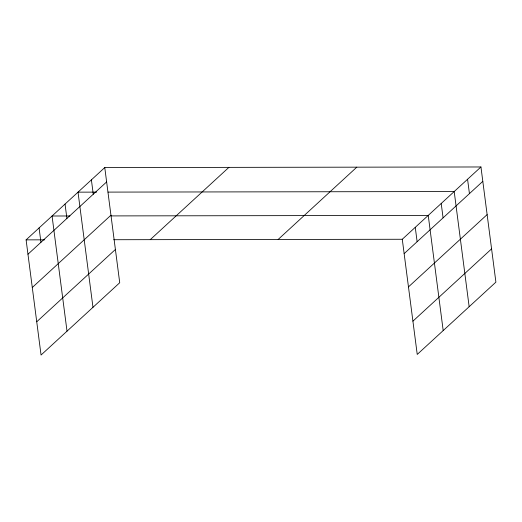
<?xml version="1.0" encoding="UTF-8"?>
<svg xmlns="http://www.w3.org/2000/svg" width="522" height="522" viewBox="0 0 522 522"><rect width="100%" height="100%" fill="white"/><g stroke="black" fill="none" stroke-linecap="round" stroke-linejoin="round"><path stroke-width="0.78" d="M104.765 167.569L119.721 282.735L41.055 355.032L26.1 239.866L104.765 167.569L480.945 166.968L495.9 282.134L417.235 354.431L402.279 239.265L480.945 166.968M27.966 254.234L106.632 181.937M32.286 287.498L110.951 215.201M36.736 321.767L115.401 249.47M150.238 239.663L228.904 167.373M278.141 239.461L356.807 167.17M404.145 253.64L482.811 181.343M408.465 286.898L487.13 214.601M412.915 321.167L491.58 248.877M96.681 192.122L78.019 192.148L92.975 307.314M108.041 192.103L454.199 191.548L469.154 306.714M69.909 215.977L52.056 216.004L67.018 331.17M111.29 215.912L428.236 215.41L443.191 330.576M26.1 239.866L44.761 239.833M113.724 239.722L402.279 239.265M467.568 179.261L469.435 193.629M441.214 203.482L443.08 217.85M415.258 227.338L417.124 241.706M91.389 179.862L93.262 194.23M65.041 204.076L66.907 218.45M39.078 227.938L40.944 242.306"/></g></svg>
